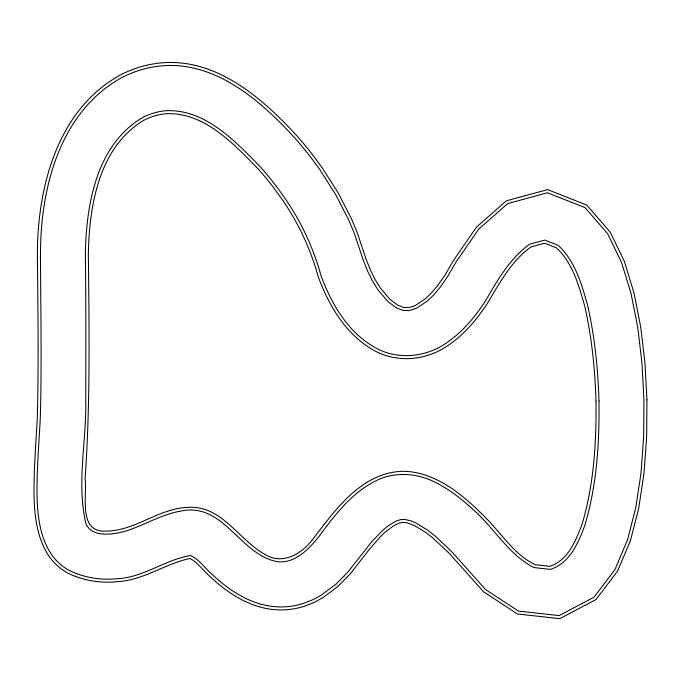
<?xml version="1.0" encoding="UTF-8"?>
<svg xmlns="http://www.w3.org/2000/svg" width="681" height="681" viewBox="0 0 681 681"><rect width="100%" height="100%" fill="white"/><g stroke="black" fill="none" stroke-linecap="round" stroke-linejoin="round"><path stroke-width="1.02" d="M40.468 256.711L40.511 257.571C39.762 190.774 58.813 112.476 121.593 77.711A108.696 108.696 0 0 1 159.924 66.04C214.387 60.268 259.742 99.886 294.141 137.23A357.27 357.27 0 0 1 320.283 170.378L335.58 194.434L348.638 219.767L354.154 232.885L363.348 260.44L367.876 271.668L372.745 281.406L377.819 289.621L387.855 301.538L396.589 307.982L403.297 310.451L409.119 310.596L416.602 308.246L427.174 301.189L433.491 295.145L440.258 287.152L447.289 277.073L456.117 261.896L478.862 228.944L507.796 203.534L547.464 192.791L585.013 207.628L607.733 233.872L621.574 262.534L631.083 293.656L637.739 327.348L641.979 363.075L643.954 399.951L643.647 436.998L640.991 473.201L635.782 507.685L627.524 539.863L614.883 569.708L593.994 597.203L559.127 615.598L518.471 611.07L485.706 589.644L451.341 551.244L434.929 535.811L427.779 530.218L415.963 522.957L411.443 521.016L405.076 519.458L400.794 519.586L395.763 521.212L388.204 525.8L383.429 529.682L372.294 541.072L348.119 571.776L335.903 584.196L321.279 595.16L312.698 599.782L303.207 603.477A73.608 73.608 0 0 1 271.676 606.337C249.314 603.409 229.727 590.682 213.485 575.649C205.636 569.35 200.052 559.833 190.723 555.56C165.338 559.433 143.529 577.624 117.098 578.688A89.339 89.339 0 0 1 75.182 573.096C40.451 559.595 36.553 518.428 37.046 486.234C37.242 463.616 39.055 441.058 40.29 418.474C41.83 364.556 40.749 310.579 40.468 256.635M596.003 401.041C596.42 442.522 593.968 484.523 581.983 524.472C575.607 540.978 568.167 560.293 549.788 566.32L535.147 564.685C514.07 554.462 501.931 534.006 485.834 517.926C476.504 508.367 466.655 499.309 455.904 491.359C440.028 479.892 421.241 470.801 401.228 471.346C360.198 473.567 334.933 510.597 312.111 540.101C301.581 554.113 281.951 565.145 265.232 554.555C238.461 539.999 221.972 504.783 187.411 507.422C158.486 508.511 135.153 530.942 106.125 531.086C77.711 532.968 87.313 495.606 85.116 478.556C90.326 403.893 89.202 329.042 88.351 254.243C89.245 205.968 98.736 147.343 143.742 120.324A60.958 60.958 0 0 1 165.27 113.77C203.9 111.522 233.489 143.768 258.32 169.109A309.089 309.089 0 0 1 280.93 197.779C297.827 221.674 310.442 248.437 318.206 276.665C328.889 305.82 346.025 334.746 373.86 350.332C396.929 363.373 426.366 360.504 447.868 345.625C464.195 334.584 477.075 319.304 487.741 302.892C499.76 282.513 511.516 261.019 531.078 246.897L544.638 243.219L556.462 247.893C572.576 262.951 578.637 284.811 584.519 305.335C591.763 336.737 594.981 368.872 596.003 401.041M598.999 400.973C599.433 442.803 596.922 485.153 584.826 525.434C578.212 543.055 569.861 563.119 550.376 569.401L534.1 567.588C508.452 554.709 494.687 528.422 473.559 510.001C462.101 499.386 449.732 489.588 435.738 482.531C417.725 473.261 395.635 471.32 377.095 480.233C351.932 492.193 334.788 515.159 318.631 536.977C310.749 546.579 301.836 556.394 289.74 560.489A29.138 29.138 0 0 1 277.21 561.629C239.474 554.709 223.7 501.539 180.439 511.15C161.235 514.47 144.491 525.128 126.096 530.993C113.616 534.338 92.625 538.382 85.951 523.825C76.859 485.468 85.602 445.621 85.755 406.71C85.789 355.925 86.078 305.122 85.346 254.336C86.181 204.947 96.234 145.121 142.355 117.66A63.937 63.937 0 0 1 164.93 110.782C204.572 108.27 235.132 141.035 260.559 167.117A312.102 312.102 0 0 1 283.39 196.068C300.432 220.184 313.192 247.177 321.023 275.652C331.477 304.109 348.11 332.439 375.282 347.685C397.398 360.215 425.616 357.389 446.225 343.113C462.195 332.311 474.768 317.337 485.212 301.274C497.453 280.427 509.609 258.584 529.622 244.19L544.817 240.07L558.241 245.373C574.934 260.9 581.421 283.364 587.431 304.603C594.726 336.227 597.969 368.574 598.999 400.973M646.95 399.883L646.644 437.117L643.971 473.533L638.718 508.29L630.376 540.825L617.497 571.223L595.977 599.544L559.705 618.68L517.432 613.964L483.731 591.925L449.179 553.321L433.014 538.118L426.017 532.644L414.644 525.647L407.17 522.855L402.948 522.378L399.432 523.008L393.873 525.596L385.403 531.938L380.228 536.866L368.481 550.452L350.375 573.76L337.895 586.435L322.837 597.722L313.95 602.506L304.101 606.337A76.57 76.57 0 0 1 271.302 609.316C248.327 606.311 228.152 593.321 211.459 577.854C203.994 571.81 198.588 562.991 189.965 558.471C165.168 563.74 143.436 580.289 117.396 581.676A92.403 92.403 0 0 1 74.033 575.879C38.085 562.004 33.429 519.629 34.05 486.217C34.246 463.548 36.059 440.947 37.293 418.321C38.715 364.241 37.991 310.076 37.361 255.988C37.191 188.56 56.787 109.956 120.205 75.046A111.684 111.684 0 0 1 159.584 63.052C215.026 57.102 261.376 97.145 296.38 135.238A360.283 360.283 0 0 1 322.743 168.667L338.176 192.936L351.37 218.533L356.955 231.804L366.174 259.427L370.609 270.442L375.367 279.942L380.287 287.918L389.915 299.351L398.01 305.335L403.859 307.497L408.711 307.616L415.316 305.531L425.233 298.899L431.303 293.085L437.883 285.322L444.761 275.464L453.589 260.287L476.606 226.943L506.341 200.818L547.643 189.633L586.801 205.109L610.261 232.212L624.375 261.436L633.994 292.924L640.693 326.88L644.967 362.82L646.95 399.883"/></g></svg>
